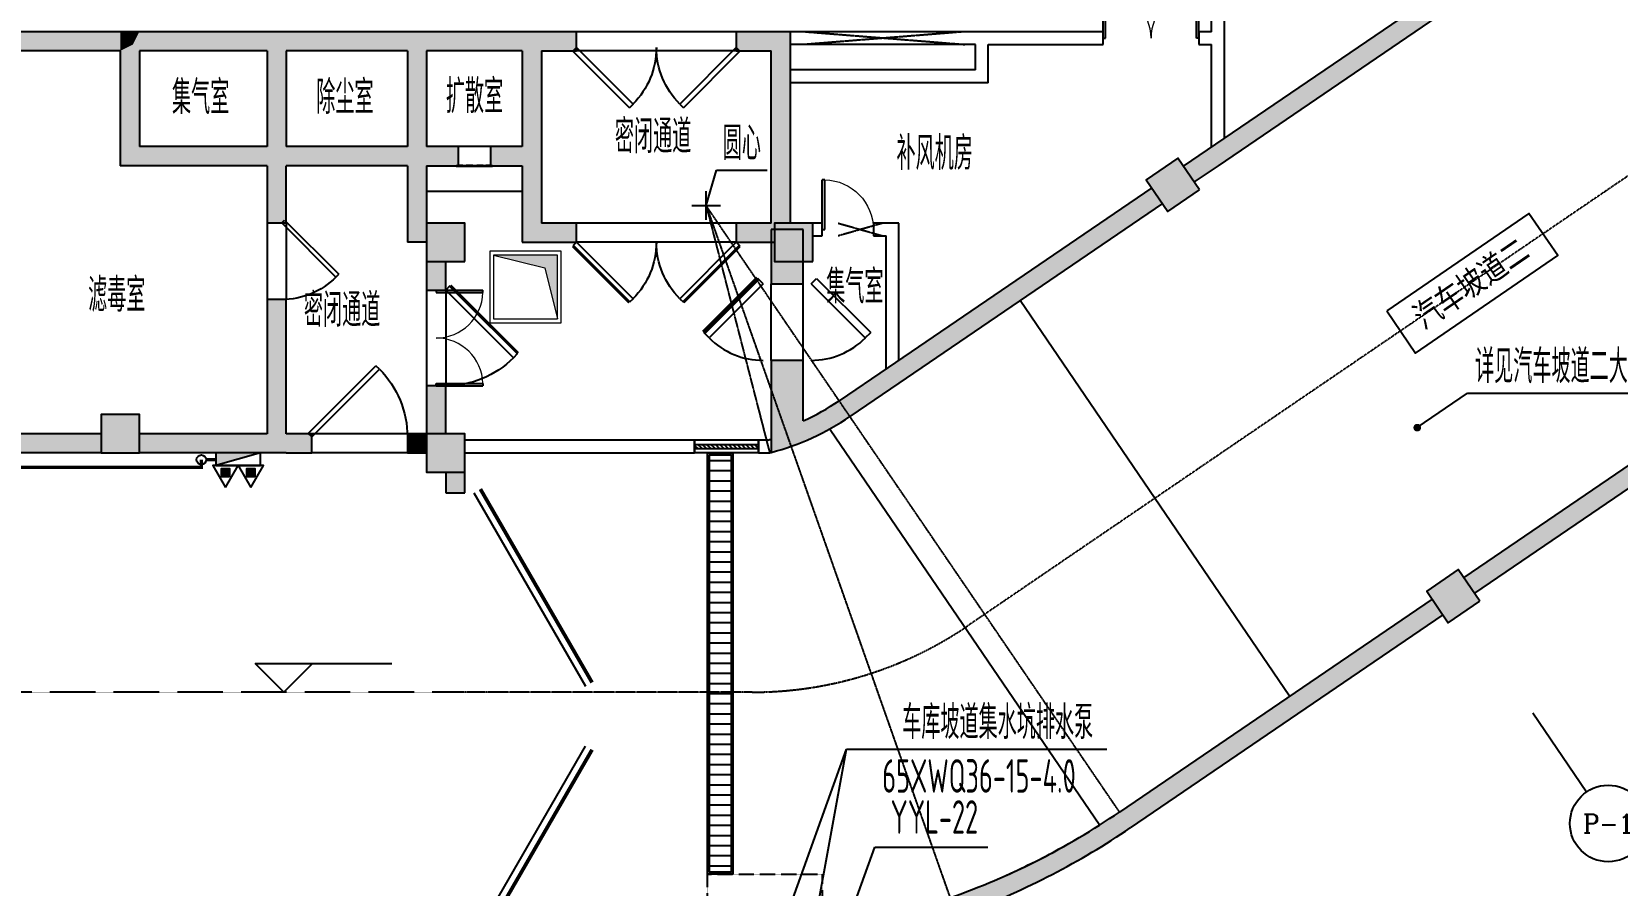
# Model space of a CAD drawing. Extents: x -2120532 to 1934524, y -1331911 to 424203.
# Drawn here: x 83855 to 108697, y -244586 to -231210 of the extents above; entities that cross this region are included whole.
import ezdxf
from ezdxf.enums import TextEntityAlignment as Align

# ---------------------------------------------------------------- set-up
doc = ezdxf.new("R2010")
doc.units = 0
doc.header["$LTSCALE"] = 10
doc.linetypes.add('__DASH', pattern=[0.35, 0.25, -0.1])
doc.linetypes.add('DASH', pattern=[0.35, 0.25, -0.1])
for name, color, linetype in [('03小品', 2, 'Continuous'), ('A-COLUMN', 8, 'Continuous'), ('A-ROOM_NAME', 23, 'Continuous'), ('A-WALL', 2, 'Continuous'), ('AXIS', 3, 'Continuous'), ('AXIS_TEXT', 7, 'Continuous'), ('DIM_ELEV', 3, 'Continuous'), ('DIM_LEAD', 3, 'Continuous'), ('DOOR_FIRE', 8, 'Continuous'), ('PUB_HATCH', 8, 'Continuous'), ('R_人防洗消集水坑', 32, 'Continuous'), ('W-DIM_压力废', 3, 'Continuous'), ('W-EQUIP_消火栓', 7, 'Continuous'), ('W-EQUIP_灭火器', 7, 'Continuous'), ('W-PIPE-消防', 1, 'Continuous'), ('W-TWT_LEAD', 3, 'Continuous'), ('W-VPIPE-消防', 1, 'Continuous'), ('WINDOW', 8, 'Continuous'), ('WINDOW_RF', 8, 'Continuous'), ('车行线', 4, 'Continuous'), ('集水坑', 4, 'Continuous'), ('雨棚投影', 147, 'Continuous')]:
    doc.layers.add(name, color=color, linetype=linetype)
doc.styles.add('8B2_01', font='simhei.ttf', dxfattribs={"width": 0.8})
doc.styles.add('8B2_02', font='tssdeng.shx', dxfattribs={"width": 0.6, "bigfont": 'TSSDCHN.shx'})
doc.styles.add('_TCH_AXIS', font='COMPLEX', dxfattribs={"bigfont": 'GBCBIG'})
doc.styles.add('COMPLEX', font='COMPLEX.shx', dxfattribs={"width": 0.65})

# ---------------------------------------------------------------- blocks, each defined once
blk = doc.blocks.new('洗消坑')
at = {"layer": 'R_人防洗消集水坑', "lineweight": 15}
h = blk.add_hatch(color=8, dxfattribs=at)
h.dxf.hatch_style = 1
h.paths.add_polyline_path([(159100, -359750), (159300, -360550), (159300, -359550), (158300, -359550)])
at = {"layer": 'R_人防洗消集水坑', "color": 8, "lineweight": 15}
for points in [[(159360, -360610), (159360, -359490), (158240, -359490), (158240, -360610)], [(159300, -360550), (159300, -359550), (158300, -359550), (158300, -360550)]]:
    blk.add_lwpolyline(points, close=True, dxfattribs=at)
blk.add_lwpolyline([(158300, -359550), (159100, -359750), (159300, -360550)], dxfattribs=at)
blk = doc.blocks.new('$DorLib2D$00000002')
for p, q in [((-0.5, 0), (-0.5, 0.4875)), ((-0.475, 0.4875), (-0.5, 0.4875)), ((-0.475, 0), (-0.475, 0.4875)), ((0.475, 0), (0.475, 0.4875)), ((0.475, 0.4875), (0.5, 0.4875)), ((0.5, 0), (0.5, 0.4875)), ((-0.5, 0), (-0.475, 0)), ((0.5, 0), (0.475, 0))]:
    blk.add_line(p, q)
at = {"lineweight": 13}
for centre, start, end in [((-0.4875, 0), 0, 88.53072), ((0.4875, 0), 91.46928, 180)]:
    blk.add_arc(centre, 0.4875, start, end, dxfattribs=at)
blk = doc.blocks.new('A$C34047BB8')
at = {"layer": 'DOOR_FIRE', "xscale": 1500, "yscale": 1500, "zscale": 100, "rotation": 270}
blk.add_blockref('$DorLib2D$00000002', (0, -750), dxfattribs=at)
blk = doc.blocks.new('$DorLib2D$00000212')
at = {"color": 0}
for p, q in [((-0.5, 0.0417), (-0.067, 0.2917)), ((0.5, 0.0417), (0.067, 0.2917))]:
    blk.add_line(p, q, dxfattribs=at)
at = {"color": 0, "const_width": 0.00833}
for points in [[(-0.5083, 0.0561), (-0.0753, 0.3061)], [(0.5083, 0.0561), (0.0753, 0.3061)]]:
    blk.add_lwpolyline(points, dxfattribs=at)
blk = doc.blocks.new('$DorLib2D$00000101')
for p, q in [((-0.5, 0.06), (-0.1464, 0.4136)), ((-0.1464, 0.4136), (-0.1691, 0.4362)), ((0.1464, 0.4136), (0.1691, 0.4362)), ((0.5, 0.06), (0.1464, 0.4136)), ((-0.5, 0.06), (-0.5226, 0.0826)), ((0.5, 0.06), (0.5226, 0.0826))]:
    blk.add_line(p, q)
at = {"const_width": 0.02}
for points in [[(-0.5226, 0.0826), (-0.1691, 0.4362)], [(0.5226, 0.0826), (0.1691, 0.4362)]]:
    blk.add_lwpolyline(points, dxfattribs=at)
for centre, start, end in [((-0.5, 0.06), 0, 45), ((0.5, 0.06), 135, 180)]:
    blk.add_arc(centre, 0.5, start, end)
blk = doc.blocks.new('$DorLib2D$00000103')
for p, q in [((-0.5226, 0.0626), (-0.1691, 0.4162)), ((-0.1464, 0.3936), (-0.1691, 0.4162)), ((0.1464, 0.3936), (0.1691, 0.4162)), ((0.5226, 0.0626), (0.1691, 0.4162)), ((-0.5, 0.04), (-0.1464, 0.3936)), ((0.5, 0.04), (0.1464, 0.3936)), ((-0.5, 0.04), (-0.5226, 0.0626)), ((0.5, 0.04), (0.5226, 0.0626))]:
    blk.add_line(p, q)
for centre, start, end in [((-0.5, 0.04), 0, 45), ((0.5, 0.04), 135, 180)]:
    blk.add_arc(centre, 0.5, start, end)
blk = doc.blocks.new('$DorLib2D$00000075')
for p, q in [((-0.207, 1.02), (-0.136, 1.09)), ((0.5, 0.313), (-0.207, 1.02)), ((0.5, 0.313), (0.571, 0.383)), ((0.5, -0.313), (-0.207, -1.02)), ((0.571, -0.383), (-0.136, -1.09)), ((0.5, -0.313), (0.571, -0.383)), ((-0.207, -1.02), (-0.136, -1.09))]:
    blk.add_line(p, q)
at = {"const_width": 0.0625}
blk.add_lwpolyline([(0.571, 0.383), (-0.136, 1.09)], dxfattribs=at)
for centre, start, end in [((0.5, 0.313), 135, 180), ((0.5, -0.313), 180, 225)]:
    blk.add_arc(centre, 1, start, end)
blk = doc.blocks.new('$DorLib2D$00000001')
for p, q in [((0.45, 0.975), (0.5, 0.975)), ((0.45, 0), (0.45, 0.975)), ((0.5, 0), (0.5, 0.975)), ((0.5, 0), (0.45, 0))]:
    blk.add_line(p, q)
at = {"lineweight": 13}
blk.add_arc((0.475, 0), 0.975, 91.4693, 180, dxfattribs=at)
blk = doc.blocks.new('_FZH')
blk.add_lwpolyline([(-0.5, -0.5), (0.5, -0.5), (0.5, 0.5), (-0.5, 0.5)], close=True)
at = {"layer": 'PUB_HATCH'}
blk.add_solid([(-0.5, -0.5), (0.5, -0.5), (-0.5, 0.5), (0.5, 0.5)], dxfattribs=at)
blk = doc.blocks.new('$DorLib2D$00000081')
for p, q in [((-0.207, 0.774), (-0.169, 0.811)), ((0.5, 0.067), (-0.207, 0.774)), ((0.538, 0.104), (-0.169, 0.811)), ((0.5, 0.067), (0.538, 0.104))]:
    blk.add_line(p, q)
blk.add_arc((0.5, 0.067), 1, 135, 180)
blk = doc.blocks.new('$DorLib2D$00000084')
for p, q in [((-0.207, 0.807), (-0.16, 0.854)), ((0.5, 0.1), (-0.207, 0.807)), ((0.5, 0.1), (0.547, 0.147))]:
    blk.add_line(p, q)
at = {"const_width": 0.0333}
blk.add_lwpolyline([(0.547, 0.147), (-0.16, 0.854)], dxfattribs=at)
blk.add_arc((0.5, 0.1), 1, 135, 180)
blk = doc.blocks.new('$DorLib2D$00000246')
at = {"color": 0}
for points, const_width in [([(-0.575, 0.321), (0.575, 0.321)], 0.06), ([(-0.575, 0.247), (-0.356, 0.247)], 0.012), ([(-0.042, 0.247), (-0.261, 0.247)], 0.012), ([(0.283, 0.247), (0.064, 0.247)], 0.012), ([(0.575, 0.247), (0.356, 0.247)], 0.012)]:
    blk.add_lwpolyline(points, dxfattribs=dict(at, const_width=const_width))
blk = doc.blocks.new('$WINLIB2D$00000039')
at = {"color": 0}
for points in [[(-0.5, 0.5), (-0.5, -0.5)], [(0.5, 0.5), (-0.5, 0.5)], [(0.5, -0.5), (0.5, 0.5)], [(-0.5, 0.167), (0.5, 0.167)], [(-0.452, -0.167), (-0.5, 0.084)], [(-0.384, -0.167), (-0.448, 0.167)], [(-0.316, -0.167), (-0.38, 0.167)], [(-0.248, -0.167), (-0.312, 0.167)], [(-0.18, -0.167), (-0.244, 0.167)], [(-0.112, -0.167), (-0.176, 0.167)], [(-0.044, -0.167), (-0.108, 0.167)], [(0.024, -0.167), (-0.04, 0.167)], [(0.092, -0.167), (0.028, 0.167)], [(0.16, -0.167), (0.096, 0.167)], [(0.228, -0.167), (0.164, 0.167)], [(0.296, -0.167), (0.232, 0.167)], [(0.364, -0.167), (0.3, 0.167)], [(0.432, -0.167), (0.368, 0.167)], [(0.5, -0.167), (0.436, 0.167)], [(-0.5, -0.167), (0.5, -0.167)], [(0.5, -0.5), (-0.5, -0.5)]]:
    blk.add_lwpolyline(points, dxfattribs=at)
blk = doc.blocks.new('_AXISO')
blk.add_circle((0, 0), 0.5)
at = {"layer": 'AXIS_TEXT', "style": 'COMPLEX', "width": 1.041667}
blk.add_attdef('A', text='', height=0.56, dxfattribs=at).set_placement((-0.25, -0.28), (0.25, -0.28), align=Align.FIT)
blk = doc.blocks.new('$TwtSys$00000434')
for p, q in [((-0.5, 0.5), (-0.5, -0.5)), ((-0.5, -0.5), (0.5, 0.5)), ((0.5, 0.5), (-0.5, 0.5)), ((0.5, -0.5), (0.5, 0.5)), ((-0.5, -0.5), (0.5, -0.5))]:
    blk.add_line(p, q)
blk.add_solid([(0.5, -0.5), (0.5, 0.5), (-0.5, -0.5)])
blk = doc.blocks.new('$TwtSys$00000546')
h = blk.add_hatch()
h.set_pattern_fill('ANSI31', color=256, scale=200, style=0)
h.set_pattern_definition([(45, (-38543.802, -6670.83), (-17.67767, 17.67767), [])])
h.paths.add_polyline_path([(-65, 174), (65, 174), (65, 44), (-65, 44)])
for points in [[(0, 344), (-198, 0), (198, 0)], [(-65, 174), (65, 174), (65, 44), (-65, 44)]]:
    blk.add_lwpolyline(points, close=True)

msp = doc.modelspace()

# ---------------------------------------------------------------- hatches: boundary and pattern name
at = {"layer": '03小品'}
h = msp.add_hatch(dxfattribs=at)
h.set_pattern_fill('ANSI31', color=8, scale=100, angle=495, style=0)
h.set_pattern_definition([(180, (-672304.53, 2848645.97), (-2e-12, -158.75), [])])
h.paths.add_polyline_path([(94811.4, -237840.4), (94471.4, -237840.4), (94471.4, -244380.4), (94811.4, -244380.4)])
at = {"layer": 'PUB_HATCH'}
for points in [[(107641.4, -229523.6), (107541.4, -229470.7), (102272.4, -233062), (102441.4, -233309.9), (107541.4, -229833.8)], [(85241.4, -231510.4), (85241.4, -231210.4), (82541.4, -231210.4), (82441.4, -231410.4), (82541.4, -231510.4)], [(85441.4, -231410.4), (85541.4, -231210.4), (85241.4, -231210.4), (85241.4, -231510.4)], [(87741.4, -231410.4), (87841.4, -231210.4), (85541.4, -231210.4), (85441.4, -231410.4), (85541.4, -231510.4), (87541.4, -231510.4)], [(89941.4, -231410.4), (90041.4, -231210.4), (87841.4, -231210.4), (87741.4, -231410.4), (87841.4, -231510.4), (89741.4, -231510.4)], [(91741.4, -231410.4), (91841.4, -231210.4), (90041.4, -231210.4), (89941.4, -231410.4), (90041.4, -231510.4), (91541.4, -231510.4)], [(91841.4, -231510.4), (92391.4, -231510.4), (92391.4, -231210.4), (91841.4, -231210.4), (91741.4, -231410.4)], [(95741.4, -231210.4), (94891.4, -231210.4), (94891.4, -231510.4), (95441.4, -231510.4)], [(95441.4, -232010.4), (95741.4, -232010.4), (95741.4, -231210.4), (95441.4, -231510.4)], [(85441.4, -231410.4), (85241.4, -231510.4), (85241.4, -233310.4), (85541.4, -233010.4), (85541.4, -231510.4)], [(87741.4, -231410.4), (87541.4, -231510.4), (87541.4, -233010.4), (87691.4, -233160.4), (87841.4, -233010.4), (87841.4, -231510.4)], [(89941.4, -231410.4), (89741.4, -231510.4), (89741.4, -233010.4), (89891.4, -233160.4), (90041.4, -233010.4), (90041.4, -231510.4)], [(91741.4, -231410.4), (91541.4, -231510.4), (91541.4, -233010.4), (91641.4, -233210.4), (91841.4, -233310.4), (91841.4, -231510.4)], [(95491.4, -234260.4), (95491.4, -234210.4), (95741.4, -234210.4), (95741.4, -232010.4), (95441.4, -232010.4), (95441.4, -234210.4)], [(87691.4, -233160.4), (87541.4, -233010.4), (85541.4, -233010.4), (85241.4, -233310.4), (87541.4, -233310.4)], [(89891.4, -233160.4), (89741.4, -233010.4), (87841.4, -233010.4), (87691.4, -233160.4), (87841.4, -233310.4), (89741.4, -233310.4)], [(90041.4, -233310.4), (90541.4, -233310.4), (90541.4, -233010.4), (90041.4, -233010.4), (89891.4, -233160.4)], [(91541.4, -233010.4), (91041.4, -233010.4), (91041.4, -233310.4), (91541.4, -233310.4), (91641.4, -233210.4)], [(87541.4, -233310.4), (87541.4, -234207.7), (87841.4, -234207.7), (87841.4, -233310.4), (87691.4, -233160.4)], [(90041.4, -234510.4), (90041.4, -234210.4), (90041.4, -233310.4), (89891.4, -233160.4), (89741.4, -233310.4), (89741.4, -234510.4)], [(91641.4, -233210.4), (91541.4, -233310.4), (91541.4, -234510.4), (91841.4, -234210.4), (91841.4, -233310.4)], [(101897.6, -233317.4), (102066.6, -233565.3), (102441.4, -233309.9), (102272.4, -233062)], [(101570.8, -233903.2), (101401.8, -233655.3), (97272.4, -236469.9), (97441.4, -236717.8)], [(91541.4, -234510.4), (92391.4, -234510.4), (92391.4, -234210.4), (91841.4, -234210.4)], [(95491.4, -234510.4), (95491.4, -234260.4), (95441.4, -234210.4), (94891.4, -234210.4), (94891.4, -234510.4)], [(95441.4, -234310.4), (95441.4, -235160.4), (95941.4, -235160.4), (95941.4, -234310.4)], [(90341.4, -234810.4), (90041.4, -234810.4), (90041.4, -235260.4), (90341.4, -235260.4)], [(87841.4, -237510.4), (87841.4, -235407.7), (87541.4, -235407.7), (87541.4, -237510.4), (87741.4, -237610.4)], [(106290.5, -239762.6), (106459.5, -240010.5), (112987.4, -235561.2), (112818.4, -235313.3)], [(95941.4, -237308.6), (95941.4, -236360.4), (95441.4, -236360.4), (95441.4, -237803.1)], [(97441.4, -236717.8), (97272.4, -236469.9), (96505, -236992.9), (96674, -237240.8)], [(90041.4, -237510.4), (90341.4, -237510.4), (90341.4, -236760.4), (90041.4, -236760.4)], [(95941.4, -237308.6), (95441.4, -237803.1, 0.0852886), (96673.9, -237240.7), (96504.9, -236992.8, -0.0437339)], [(84941.4, -237810.4), (84941.4, -237510.4), (82541.4, -237510.4), (82241.4, -237810.4)], [(87741.4, -237610.4), (87541.4, -237510.4), (85541.4, -237510.4), (85541.4, -237810.4), (87841.4, -237810.4)], [(87841.4, -237810.4), (88241.4, -237810.4), (88241.4, -237510.4), (87841.4, -237510.4), (87741.4, -237610.4)], [(90041.4, -237810.4), (90041.4, -237510.4), (89741.4, -237510.4), (89741.4, -237810.4)], [(90641.4, -238110.4), (90341.4, -238110.4), (90341.4, -238435.4), (90641.4, -238435.4)], [(105963.7, -240348.4), (105794.7, -240100.5), (100897.9, -243438.1), (101066.9, -243686)], [(98241.4, -244782.3), (98541.4, -244992.7, 0.0604636), (101066.9, -243686), (100897.9, -243438.1, -0.0649961)]]:
    msp.add_hatch(color=8, dxfattribs=at).paths.add_polyline_path(points)
at = {"layer": 'W-PIPE-消防'}
for points in [[(86513.3, -238037.7), (86513.3, -238064), (86539.6, -238064)], [(86513.3, -238037.7), (86539.6, -238037.7), (86539.6, -238064)]]:
    msp.add_hatch(color=256, dxfattribs=at).paths.add_polyline_path(points)

# ---------------------------------------------------------------- linework, layer by layer
at = {"color": 8}
for p, q in [((103563.6, -241621.2), (99339.7, -235423.9)), ((100588.9, -243648.7), (96365, -237451.4))]:
    msp.add_line(p, q, dxfattribs=at)
at = {"color": 8, "linetype": 'DASH', "elevation": 2600}
for points in [[(98474.8, -231210.4), (95972.6, -231410.4)], [(95972.6, -231210.4), (98474.8, -231410.4)]]:
    msp.add_lwpolyline(points, dxfattribs=at)
at = {"color": 8, "linetype": 'DASH'}
for points in [[(100897.9, -243438.1), (94421.1, -233935.4)], [(94421.1, -233935.4), (98241.4, -244778.6)], [(94421.1, -233935.4), (95416.6, -237809.5)], [(97191.4, -234210.4), (96491.4, -234410.4)], [(96491.4, -234210.4), (97191.4, -234410.4)]]:
    msp.add_lwpolyline(points, dxfattribs=at)
at = {"color": 8}
msp.add_lwpolyline([(105084.8, -235586.3), (105537, -236246.2), (107764.3, -234719.9), (107312, -234060), (105084.8, -235586.3)], dxfattribs=at)
msp.add_arc((94421.1, -233935.4), 11500, 294.17756, 299.13248, dxfattribs=at)
at = {"layer": '03小品', "color": 8}
msp.add_lwpolyline([(94841.4, -237955), (94841.4, -244410.4), (94441.4, -244410.4), (94441.8, -237810.4), (94841.8, -237810.4), (94841.4, -237955)], dxfattribs=at)
msp.add_lwpolyline([(94811.4, -237955), (94811.4, -244380.4), (94471.4, -244380.4), (94471.4, -237840.4), (94811.4, -237840.4)], close=True, dxfattribs=at)
at = {"layer": 'A-WALL', "color": 8}
for p, q in [((102341.4, -231210.4), (102341.4, -225810.4)), ((102541.4, -231410.4), (102541.4, -225810.4)), ((107541.4, -229470.7), (102272.4, -233062)), ((107541.4, -229833.8), (102441.4, -233309.9)), ((85241.4, -231210.4), (82541.4, -231210.4)), ((85541.4, -231210.4), (85241.4, -231210.4)), ((87841.4, -231210.4), (85541.4, -231210.4)), ((90041.4, -231210.4), (87841.4, -231210.4)), ((91841.4, -231210.4), (90041.4, -231210.4)), ((92391.4, -231210.4), (91841.4, -231210.4)), ((92391.4, -231510.4), (92391.4, -231210.4)), ((95741.4, -231210.4), (94891.4, -231210.4)), ((94891.4, -231210.4), (94891.4, -231510.4)), ((95741.4, -232010.4), (95741.4, -231210.4)), ((98741.4, -231210.4), (95741.4, -231210.4)), ((95741.4, -231410.4), (95741.4, -231210.4)), ((100641.4, -231210.4), (98741.4, -231210.4)), ((100641.4, -231410.4), (100641.4, -231210.4)), ((102341.4, -231210.4), (102141.4, -231210.4)), ((102141.4, -231210.4), (102141.4, -231410.4)), ((85241.4, -231510.4), (82541.4, -231510.4)), ((85241.4, -231510.4), (85241.4, -233310.4)), ((87541.4, -231510.4), (85541.4, -231510.4)), ((85541.4, -231510.4), (85541.4, -233010.4)), ((87541.4, -231510.4), (87541.4, -233010.4)), ((87841.4, -231510.4), (87841.4, -233010.4)), ((89741.4, -231510.4), (87841.4, -231510.4)), ((89741.4, -231510.4), (89741.4, -233010.4)), ((90041.4, -231510.4), (90041.4, -233010.4)), ((91541.4, -231510.4), (90041.4, -231510.4)), ((91541.4, -231510.4), (91541.4, -233010.4)), ((91841.4, -231510.4), (92391.4, -231510.4)), ((91841.4, -231510.4), (91841.4, -233310.4)), ((94891.4, -231510.4), (95441.4, -231510.4)), ((95441.4, -232010.4), (95441.4, -231510.4)), ((98641.4, -231410.4), (95741.4, -231410.4)), ((98641.4, -231810.4), (98641.4, -231410.4)), ((98841.4, -231410.4), (100641.4, -231410.4)), ((98841.4, -232010.4), (98841.4, -231410.4)), ((102141.4, -231410.4), (102341.4, -231410.4)), ((102341.4, -233015), (102341.4, -231410.4)), ((102541.4, -232878.6), (102541.4, -231410.4)), ((95441.4, -234210.4), (95441.4, -232010.4)), ((98641.4, -231810.4), (95741.4, -231810.4)), ((95741.4, -234210.4), (95741.4, -232010.4)), ((98841.4, -232010.4), (95741.4, -232010.4)), ((87541.4, -233010.4), (85541.4, -233010.4)), ((89741.4, -233010.4), (87841.4, -233010.4)), ((90541.4, -233010.4), (90041.4, -233010.4)), ((90541.4, -233310.4), (90541.4, -233010.4)), ((91541.4, -233010.4), (91041.4, -233010.4)), ((91041.4, -233010.4), (91041.4, -233310.4)), ((102272.4, -233062), (101897.6, -233317.4)), ((87541.4, -233310.4), (85241.4, -233310.4)), ((87541.4, -233310.4), (87541.4, -234207.7)), ((89741.4, -233310.4), (87841.4, -233310.4)), ((87841.4, -234207.7), (87841.4, -233310.4)), ((89741.4, -233310.4), (89741.4, -234510.4)), ((90041.4, -233310.4), (90541.4, -233310.4)), ((90041.4, -233310.4), (90041.4, -234210.4)), ((91041.4, -233310.4), (91541.4, -233310.4)), ((91541.4, -233310.4), (91541.4, -234510.4)), ((91841.4, -233310.4), (91841.4, -234210.4)), ((102441.4, -233309.9), (102066.6, -233565.3)), ((101401.8, -233655.3), (97272.4, -236469.9)), ((101570.8, -233903.2), (97441.4, -236717.8)), ((87541.4, -234207.7), (87841.4, -234207.7)), ((92391.4, -234210.4), (91841.4, -234210.4)), ((92391.4, -234510.4), (92391.4, -234210.4)), ((95441.4, -234210.4), (94891.4, -234210.4)), ((94891.4, -234210.4), (94891.4, -234510.4)), ((96241.4, -234210.4), (96091.4, -234210.4)), ((96241.4, -234410.4), (96241.4, -234210.4)), ((97441.4, -234210.4), (97041.4, -234210.4)), ((97041.4, -234210.4), (97041.4, -234410.4)), ((97441.4, -236354.7), (97441.4, -234210.4)), ((95441.4, -234310.4), (95441.4, -235160.4)), ((95941.4, -234310.4), (95441.4, -234310.4)), ((95941.4, -235160.4), (95941.4, -234310.4)), ((96091.4, -234410.4), (96241.4, -234410.4)), ((97041.4, -234410.4), (97241.4, -234410.4)), ((97241.4, -236491), (97241.4, -234410.4)), ((90041.4, -234510.4), (89741.4, -234510.4)), ((91541.4, -234510.4), (92391.4, -234510.4)), ((94891.4, -234510.4), (95491.4, -234510.4)), ((90041.4, -234810.4), (90041.4, -235260.4)), ((90341.4, -235260.4), (90341.4, -234810.4)), ((95441.4, -235160.4), (95941.4, -235160.4)), ((87841.4, -235407.7), (87541.4, -235407.7)), ((87541.4, -235407.7), (87541.4, -237510.4)), ((87841.4, -237510.4), (87841.4, -235407.7)), ((90041.4, -235260.4), (90341.4, -235260.4)), ((112818.4, -235313.3), (106290.5, -239762.6)), ((112987.4, -235561.2), (106459.5, -240010.5)), ((95941.4, -236360.4), (95441.4, -236360.4)), ((95441.4, -236360.4), (95441.4, -237803.1)), ((95941.4, -237308.6), (95941.4, -236360.4)), ((97272.4, -236469.9), (96505, -236992.9)), ((97441.4, -236717.8), (96674, -237240.8)), ((90341.4, -236760.4), (90041.4, -236760.4)), ((90041.4, -236760.4), (90041.4, -237510.4)), ((90341.4, -237510.4), (90341.4, -236760.4)), ((84941.4, -237510.4), (82541.4, -237510.4)), ((87541.4, -237510.4), (85541.4, -237510.4)), ((88241.4, -237510.4), (87841.4, -237510.4)), ((88241.4, -237810.4), (88241.4, -237510.4)), ((90041.4, -237510.4), (89741.4, -237510.4)), ((89741.4, -237510.4), (89741.4, -237810.4)), ((94241.4, -237610.4), (90641.4, -237610.4)), ((94241.4, -237810.4), (94241.4, -237610.4)), ((95387.7, -237610.4), (95241.4, -237610.4)), ((95241.4, -237610.4), (95241.4, -237810.4)), ((84941.4, -237810.4), (82241.4, -237810.4)), ((87841.4, -237810.4), (85541.4, -237810.4)), ((87841.4, -237810.4), (88241.4, -237810.4)), ((89741.4, -237810.4), (90041.4, -237810.4)), ((90641.4, -237810.4), (94241.4, -237810.4)), ((95241.4, -237810.4), (95413.3, -237810.4)), ((90341.4, -238110.4), (90341.4, -238435.4)), ((90641.4, -238435.4), (90641.4, -238110.4)), ((90341.4, -238435.4), (90641.4, -238435.4)), ((105794.7, -240100.5), (100897.9, -243438.1)), ((105963.7, -240348.4), (101066.9, -243686))]:
    msp.add_line(p, q, dxfattribs=at)
for radius, start, end in [(3700, 294.2607, 304.27739), (4000, 284.77788, 304.27739), (3800, 284.73664, 285.57487), (4000, 284.36151, 284.77788), (11500, 289.40231, 304.27739), (11800, 290.43699, 304.27739)]:
    msp.add_arc((94421.1, -233935.4), radius, start, end, dxfattribs=at)
at = {"layer": 'AXIS', "color": 8}
msp.add_line((107372, -241882), (108216.8, -243121.4), dxfattribs=at)
at = {"layer": 'DIM_ELEV', "color": 8}
for p, q in [((87803.1, -241560.4), (87353.1, -241110.4)), ((87353.1, -241110.4), (89497.4, -241110.4)), ((87803.1, -241560.4), (88253.1, -241110.4))]:
    msp.add_line(p, q, dxfattribs=at)
at = {"layer": 'DIM_LEAD', "color": 8}
for p, q in [((94421.1, -233935.4), (94585.5, -233377.7)), ((94585.5, -233377.7), (95379.5, -233377.7)), ((94421.1, -234160.4), (94421.1, -233710.4)), ((94196.1, -233935.4), (94646.1, -233935.4)), ((105563.2, -237415.1), (106350.9, -236875.4)), ((105563.2, -237415.1), (106350.9, -236875.4)), ((105563.2, -237415.1), (106350.9, -236875.4)), ((105563.2, -237415.1), (106350.9, -236875.4)), ((106350.9, -236875.4), (109696.4, -236875.4))]:
    msp.add_line(p, q, dxfattribs=at)
at = {"layer": 'DIM_LEAD', "color": 8, "const_width": 60}
msp.add_lwpolyline([(105538.5, -237432.1, 1), (105588, -237398.2, 1)], format="xyb", close=True, dxfattribs=at)
msp.add_lwpolyline([(105538.5, -237432.1, 1), (105588, -237398.2, 1)], format="xyb", close=True, dxfattribs=at)
msp.add_lwpolyline([(105538.5, -237432.1, 1), (105588, -237398.2, 1)], format="xyb", close=True, dxfattribs=at)
msp.add_lwpolyline([(105538.5, -237432.1, 1), (105588, -237398.2, 1)], format="xyb", close=True, dxfattribs=at)
at = {"layer": 'W-DIM_压力废', "linetype": 'ByBlock'}
for p, q in [((96338.7, -246002.6, 3000), (97065, -243988.1, 3000)), ((97065, -243988.1, 3000), (98833.6, -243988.1, 3000))]:
    msp.add_line(p, q, dxfattribs=at)
at = {"layer": 'W-PIPE-消防', "ltscale": 1.5, "const_width": 52.5}
for points in [[(86513.3, -238037.7), (86513.3, -237918)], [(86588.3, -237918), (86739.2, -237918)], [(85016, -238037.7), (73313.1, -238037.7)], [(86513.3, -238037.7), (85016, -238037.7)]]:
    msp.add_lwpolyline(points, dxfattribs=at)
at = {"layer": 'W-TWT_LEAD'}
for p, q in [((95455.5, -245702.1), (96620, -242452.7)), ((96010.9, -245792.7), (96620, -242452.7)), ((96620, -242452.7), (100700.9, -242452.7))]:
    msp.add_line(p, q, dxfattribs=at)
at = {"layer": 'W-VPIPE-消防'}
msp.add_circle((86513.3, -237918), 75, dxfattribs=at)
at = {"layer": 'WINDOW_RF', "color": 8}
for p, q in [((94891.4, -231210.4, 300), (92391.4, -231210.4, 300)), ((94891.4, -231510.4, 300), (92391.4, -231510.4, 300)), ((91041.4, -233010.4), (90541.4, -233010.4)), ((91041.4, -233310.4), (90541.4, -233310.4)), ((90041.4, -233710.4), (91541.4, -233710.4)), ((87541.4, -234207.7), (87541.4, -235407.7)), ((87841.4, -234207.7), (87841.4, -235407.7)), ((94891.4, -234210.4, 150), (92391.4, -234210.4, 150)), ((94891.4, -234510.4, 150), (92391.4, -234510.4, 150)), ((95441.4, -236360.4), (95441.4, -235160.4)), ((95941.4, -236360.4), (95941.4, -235160.4)), ((90041.4, -235260.4), (90041.4, -236760.4)), ((90341.4, -235260.4), (90341.4, -236760.4)), ((89741.4, -237510.4), (88241.4, -237510.4)), ((89741.4, -237810.4), (88241.4, -237810.4))]:
    msp.add_line(p, q, dxfattribs=at)
at = {"layer": '车行线', "color": 8, "linetype": '__DASH', "ltscale": 1.5}
msp.add_lwpolyline([(90341.4, -241560.4), (-15583.6, -241560.4)], dxfattribs=at)
at = {"layer": '集水坑', "color": 8, "linetype": 'DASH', "ltscale": 0.5}
msp.add_lwpolyline([(94441.4, -244410.4), (96241.4, -244410.4), (96241.4, -246210.4), (94441.4, -246210.4)], close=True, dxfattribs=at)
at = {"layer": '雨棚投影', "color": 8, "linetype": 'DASH', "lineweight": -3, "ltscale": 2}
msp.add_lwpolyline([(132851.8, -217120.8), (98523.2, -240518.3, -0.1506886), (95144, -241560.4), (90341.4, -241560.4)], format="xyb", dxfattribs=at)

# ---------------------------------------------------------------- block references
at = {"color": 8}
for name, p in [('洗消坑', (-67208.6, 124839.6)), ('A$C34047BB8', (90191.4, -235260.4))]:
    msp.add_blockref(name, p, dxfattribs=at)
at = {"layer": 'A-COLUMN', "color": 8}
for p, xscale, yscale, zscale, rotation in [((101734.2, -233610.3), 600.000000000016, 600.000000000016, 600.000000000016, 124.2776010503111), ((90341.4, -234510.4), 600, 600, 600, 90), ((95791.4, -234510.4), 600, 600, 600, 90), ((85241.4, -237510.4), 600, 600, 600, 90), ((90341.4, -237810.4), 600, 600, 600, 90), ((106127.1, -240055.5), 600.000000000016, 600.000000000016, 600.000000000016, 124.2776010503111)]:
    msp.add_blockref('_FZH', p, dxfattribs=dict(at, xscale=xscale, yscale=yscale, zscale=zscale, rotation=rotation))
at = {"layer": 'AXIS', "color": 8}
ref = msp.add_blockref('_AXISO', (108554.7, -243617.2), dxfattribs=dict(at, xscale=1200, yscale=1200, zscale=1200))
ref.add_attrib('A', 'P-1', dxfattribs={"layer": 'AXIS_TEXT', "height": 290.39, "style": '_TCH_AXIS'}).set_placement((108160.6, -243762.4), (108948.8, -243762.4), align=Align.FIT)
at = {"layer": 'DOOR_FIRE', "color": 8, "zscale": 200, "rotation": 180}
for name, p, xscale, yscale in [('$DorLib2D$00000002', (101391.4, -231310.4), -1500, -1500), ('$DorLib2D$00000001', (96641.4, -234310.4), 800, -800)]:
    msp.add_blockref(name, p, dxfattribs=dict(at, xscale=xscale, yscale=yscale))
at = {"layer": 'W-EQUIP_消火栓', "xscale": 700, "yscale": 200, "zscale": 700, "rotation": 180}
msp.add_blockref('$TwtSys$00000434', (87089.2, -237910.4), dxfattribs=at)
at = {"layer": 'W-EQUIP_灭火器', "rotation": 180}
for p in [(86890.8, -238010.4), (87287.6, -238010.4)]:
    msp.add_blockref('$TwtSys$00000546', p, dxfattribs=at)
at = {"layer": 'WINDOW', "color": 8, "xscale": -1000, "yscale": -200, "zscale": -1000, "rotation": 180}
msp.add_blockref('$WINLIB2D$00000039', (94741.4, -237710.4), dxfattribs=at)
at = {"layer": 'WINDOW_RF', "color": 8}
for name, p, xscale, yscale, zscale, rotation in [('$DorLib2D$00000103', (93641.4, -231360.4), -2500, 2500, 300, 180), ('$DorLib2D$00000246', (90791.4, -233160.4), -500, 500, 300, 180), ('$DorLib2D$00000081', (87691.4, -234807.7), -1200, 1200, 300, 270), ('$DorLib2D$00000101', (93641.4, -234360.4), -2500, 2500, 300, 180), ('$DorLib2D$00000084', (90191.4, -236010.4), -1500, 1500, 300, 270), ('$DorLib2D$00000075', (95691.4, -235760.4), 1200, 1200, 500, 90), ('$DorLib2D$00000081', (88991.4, -237660.4), 1500, -1500, 300, 180), ('$DorLib2D$00000212', (90491.4, -241935.4), -7000, 7000, 300, 270)]:
    msp.add_blockref(name, p, dxfattribs=dict(at, xscale=xscale, yscale=yscale, zscale=zscale, rotation=rotation))

# ---------------------------------------------------------------- texts
at = {"layer": 'A-ROOM_NAME', "color": 8, "style": '8B2_02', "width": 0.6}
for s, p in [('集气室', (86052.8, -232502.3)), ('除尘室', (88312.9, -232499.1)), ('扩散室', (90343.6, -232485)), ('密闭通道', (92991.6, -233114.8, -150)), ('补风机房', (97403.8, -233376)), ('集气室', (96302.9, -235469)), ('滤毒室', (84737.7, -235597.7)), ('密闭通道', (88119.4, -235835.5))]:
    msp.add_text(s, height=525, dxfattribs=at).set_placement(p)
at = {"layer": 'A-ROOM_NAME', "color": 8, "style": '8B2_01', "width": 0.8}
msp.add_text('汽车坡道二', height=375.53, rotation=34.42182, dxfattribs=at).set_placement((105663.9, -235884.1))
at = {"layer": 'DIM_LEAD', "color": 8, "style": '8B2_02', "width": 0.6}
for s, p in [('圆心', (94681.3, -233220.2)), ('详见汽车坡道二大样图', (106468.3, -236717.9))]:
    msp.add_text(s, height=525, dxfattribs=at).set_placement(p)
at = {"layer": 'W-DIM_压力废', "color": 7, "linetype": 'ByBlock', "style": '8B2_02', "width": 0.6}
msp.add_text('YYL-22', height=525, dxfattribs=at).set_placement((97311.1, -243778.1, 3000))
at = {"layer": 'W-TWT_LEAD', "color": 7, "style": '8B2_02', "width": 0.6}
for s, p in [('车库坡道集水坑排水泵', (97493, -242295.2)), ('65XWQ36-15-4.0', (97179.4, -243135.2))]:
    msp.add_text(s, height=525, dxfattribs=at).set_placement(p)

doc.saveas('drawing.dxf')
